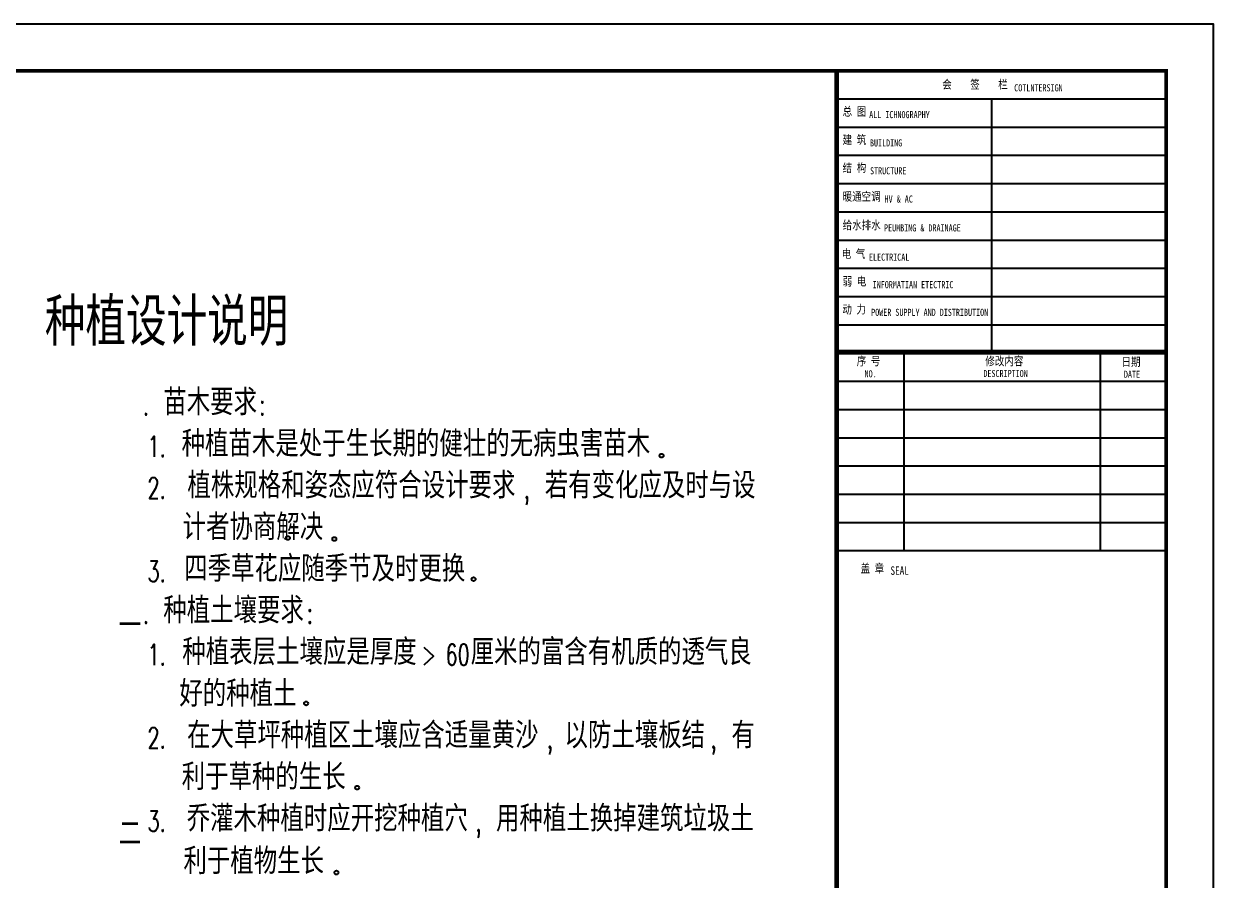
# Model space of a CAD drawing. Extents: x 1035948 to 1665131, y -158296 to 142149.
# Drawn here: x 1538820 to 1665131, y 47724 to 138704 of the extents above; entities that cross this region are included whole.
import ezdxf

# ---------------------------------------------------------------- set-up
doc = ezdxf.new("R2010")
doc.units = 0
doc.header["$LTSCALE"] = 200
doc.header["$MEASUREMENT"] = 0
doc.layers.get('0').update_dxf_attribs({"linetype": 'CONTINUOUS'})
doc.layers.add('PUB_TEXT', color=7, linetype='CONTINUOUS')
doc.layers.add('X1', color=3, linetype='CONTINUOUS')
doc.styles.add('_FS64F', font='txt', dxfattribs={"width": 0.9, "bigfont": 'FS64F'})
doc.styles.add('_HZTXT', font='txt.shx', dxfattribs={"width": 0.8, "bigfont": 'hztxt.shx'})
doc.styles.add('_TXT', font='SIMPLEX.shx', dxfattribs={"width": 0.6})
doc.styles.add('DIM_FONT', font='SIMPLEX.shx', dxfattribs={"width": 0.8})

msp = doc.modelspace()

# ---------------------------------------------------------------- linework, layer by layer
at = {"color": 3, "const_width": 500}
for points in [[(1625131.48832, -153296.27326), (1625131.48832, 133703.72674)], [(1625131.48832, 103820.2447), (1660156.48832, 103820.2447)]]:
    msp.add_lwpolyline(points, dxfattribs=at)
at = {"layer": 'PUB_TEXT'}
for centre in [(1606549.03191, 92825.82774), (1566868.28909, 84081.9104), (1571795.39708, 83974.6638), (1586589.78967, 79703.04063), (1568801.19362, 66505.68174), (1574220.49036, 57555.42845), (1572017.85148, 48539.68364)]:
    msp.add_circle(centre, 207.33285, dxfattribs=at)
at = {"layer": 'X1'}
for p, q in [((1625131.48832, 130734.50548), (1660156.48832, 130734.50548)), ((1641631.48832, 103871.94279), (1641631.48832, 130734.50548)), ((1625131.48832, 127734.50548), (1660156.48832, 127734.50548)), ((1625131.48832, 124734.50548), (1660156.48832, 124734.50548)), ((1625131.48832, 121734.50548), (1660156.48832, 121734.50548)), ((1625131.48832, 118734.50548), (1660156.48832, 118734.50548)), ((1625131.48832, 115734.50548), (1660156.48832, 115734.50548)), ((1625131.48832, 112734.50548), (1660156.48832, 112734.50548)), ((1625131.48832, 109734.50548), (1660156.48832, 109734.50548)), ((1625131.48832, 106734.50548), (1660156.48832, 106734.50548)), ((1625131.48832, 103734.50548), (1660156.48832, 103734.50548)), ((1632304.29753, 82734.50548), (1632304.29753, 103820.2447)), ((1653156.48832, 82734.50548), (1653156.48832, 103734.50548)), ((1625131.48832, 100734.50548), (1660156.48832, 100734.50548)), ((1625131.48832, 97734.50548), (1660156.48832, 97734.50548)), ((1625131.48832, 94734.50548), (1660156.48832, 94734.50548)), ((1625131.48832, 91734.50548), (1660156.48832, 91734.50548)), ((1625131.48832, 88734.50548), (1660156.48832, 88734.50548)), ((1625131.48832, 85734.50548), (1660156.48832, 85734.50548)), ((1625131.48832, 82734.50548), (1660156.48832, 82734.50548))]:
    msp.add_line(p, q, dxfattribs=at)
msp.add_lwpolyline([(1244631.48832, 138703.72674), (1665131.48832, 138703.72674), (1665131.48832, -158296.27326), (1244631.48832, -158296.27326)], close=True, dxfattribs=at)
at = {"layer": 'X1', "const_width": 400}
msp.add_lwpolyline([(1257131.48832, 133703.72674), (1257131.48832, -153296.27326), (1660131.48832, -153296.27326), (1660131.48832, 133703.72674), (1257131.48832, 133703.72674)], dxfattribs=at)

# ---------------------------------------------------------------- texts
at = {"layer": 'PUB_TEXT'}
for s, height, style, width, p in [('种植设计说明', 5038.848, '_FS64F', 0.9, (1541062.23091, 104511.97825)), ('苗木要求', 2764.437984, '_HZTXT', 0.9, (1553639.55048, 97123.69696)), (':', 2211.55039, '_TXT', 0.675, (1563833.17365, 97123.69696)), ('. ', 2211.550387, '_TXT', 0.675, (1551485.25851, 97123.69696)), (' 1. ', 2211.550387, '_TXT', 0.675, (1550941.00485, 92700.59619)), ('种植苗木是处于生长期的健壮的无病虫害苗木', 2764.437984, '_HZTXT', 0.9, (1555583.291, 92700.59619)), ('植株规格和姿态应符合设计要求', 2764.437984, '_HZTXT', 0.9, (1556197.51456, 88277.49541)), ('若有变化应及时与设', 2764.437984, '_HZTXT', 0.9, (1594140.66989, 88277.49541)), (' 2. ', 2211.550387, '_TXT', 0.675, (1550941.00485, 88277.49541)), (', ', 2211.550387, '_TXT', 0.675, (1591908.62811, 88277.49541)), ('    计者协商解决', 2764.437984, '_HZTXT', 0.9, (1546047.63185, 83854.39464)), ('四季草花应随季节及时更换', 2764.437984, '_HZTXT', 0.9, (1555847.64038, 79431.29387)), (' 3. ', 2211.550387, '_TXT', 0.675, (1550941.00485, 79431.29387)), ('种植土壤要求', 2764.437984, '_HZTXT', 0.9, (1553639.55048, 75008.19309)), (':', 2211.55039, '_TXT', 0.675, (1568886.91184, 75008.19309)), ('一', 2764.43798, '_FS64F', 0.9, (1548911.11753, 73413.4446)), ('. ', 2211.550387, '_TXT', 0.675, (1551485.25851, 75008.19309)), ('种植表层土壤应是厚度', 2764.437984, '_HZTXT', 0.9, (1555661.04082, 70585.09232)), ('厘米的富含有机质的透气良', 2764.437984, '_HZTXT', 0.9, (1586272.38828, 70585.09232)), (' 1. ', 2211.550387, '_TXT', 0.675, (1550941.00485, 70585.09232)), ('> 60', 2211.550387, '_TXT', 0.675, (1581054.75347, 70585.09232)), ('    好的种植土', 2764.437984, '_HZTXT', 0.9, (1545698.11027, 66161.99154)), ('在大草坪种植区土壤应含适量黄沙', 2764.437984, '_HZTXT', 0.9, (1556158.63965, 61738.89077)), ('以防土壤板结', 2764.437984, '_HZTXT', 0.9, (1596239.91498, 61738.89077)), ('有', 2764.43798, '_HZTXT', 0.9, (1613968.11755, 61738.89077)), (' 2. ', 2211.550387, '_TXT', 0.675, (1550941.00485, 61738.89077)), (', ', 2211.550387, '_TXT', 0.675, (1594357.74738, 61738.89077)), (', ', 2211.550387, '_TXT', 0.675, (1611736.07577, 61738.89077)), ('    利于草种的生长', 2764.437984, '_HZTXT', 0.9, (1545944.19803, 57315.78999)), ('乔灌木种植时应开挖种植穴', 2764.437984, '_HZTXT', 0.9, (1556119.76474, 52892.68922)), ('用种植土换掉建筑垃圾土', 2764.437984, '_HZTXT', 0.9, (1588970.30697, 52892.68922)), (' 3. ', 2211.550387, '_TXT', 0.675, (1550941.00485, 52892.68922)), ('二', 2764.43798, '_FS64F', 0.9, (1548911.11753, 51297.94072)), (', ', 2211.550387, '_TXT', 0.675, (1586777.1401, 52892.68922)), ('    利于植物生长', 2764.437984, '_HZTXT', 0.9, (1546132.91487, 48367.52397))]:
    msp.add_text(s, height=height, dxfattribs=dict(at, style=style, width=width)).set_placement(p)
at = {"layer": 'X1', "attachment_point": 1, "style": 'DIM_FONT'}
for s, insert, char_height, width in [('\\f宋体|b0|i0|c134|p2;会    签    栏', (1636362.31716, 132708.57316), 900, 12420), ('\\f宋体|b0|i0|c134|p2;COTLNTERSIGN', (1644001.23389, 132276.729), 750, 4455), ('\\f宋体|b0|i0|c134|p2;总 图', (1625781.34847, 129835.46092), 900, 9480), ('\\f宋体|b0|i0|c134|p2;ALL ICHNOGRAPHY', (1628598.19879, 129428.42687), 750, 7751.9970764), ('\\f宋体|b0|i0|c134|p2;建 筑', (1625775.34058, 126838.31779), 900, 9480), ('\\f宋体|b0|i0|c134|p2;BUILDING', (1628677.05946, 126422.91633), 750, 7750), ('\\f宋体|b0|i0|c134|p2;结 构', (1625775.34058, 123840.68416), 900, 9480), ('\\f宋体|b0|i0|c134|p2;STRUCTURE', (1628689.40886, 123460.37227), 750, 7750), ('\\f宋体|b0|i0|c134|p2;暖通空调', (1625781.66471, 120805.66363), 900, 9480), ('\\f宋体|b0|i0|c134|p2;HV & AC', (1630231.14343, 120462.9999), 750, 7750), ('\\f宋体|b0|i0|c134|p2;给水排水', (1625785.01144, 117761.83465), 900, 9480), ('\\f宋体|b0|i0|c134|p2;PEUMBING & DRAINAGE', (1630174.02037, 117395.8735), 750, 10060), ('\\f宋体|b0|i0|c134|p2;电 气', (1625678.24161, 114713.6358), 900, 9480), ('\\f宋体|b0|i0|c134|p2;ELECTRICAL', (1628576.17549, 114289.88087), 750, 7750), ('\\f宋体|b0|i0|c134|p2;弱 电', (1625781.04574, 111790.0572), 900, 9480), ('\\f宋体|b0|i0|c134|p2;INFORMATIAN ETECTRIC', (1628968.92849, 111363.24969), 750, 10550), ('\\f宋体|b0|i0|c134|p2;动 力', (1625752.92916, 108813.20228), 900, 9480), ('\\f宋体|b0|i0|c134|p2;POWER SUPPLY AND DISTRIBUTION', (1628805.92035, 108428.52576), 750, 16194.4732787), ('\\f宋体|b0|i0|c134|p2;序 号', (1627279.16999, 103315.77041), 900, 3580), ('\\f宋体|b0|i0|c134|p2;修改内容 ', (1640931.29384, 103320.1208), 900, 4455), ('\\f宋体|b0|i0|c134|p2;日期', (1655398.09155, 103239.29838), 900, 2485), ('\\f宋体|b0|i0|c134|p2;NO.', (1628109.86881, 101898.80702), 750, 4455.9408986), ('\\f宋体|b0|i0|c134|p2;DESCRIPTION', (1640724.73133, 101926.7383), 750, 4455.9408986), ('\\f宋体|b0|i0|c134|p2;DATE', (1655647.65903, 101845.91587), 750, 4455.9408986), ('\\f宋体|b0|i0|c134|p2;盖 章', (1627677.49587, 81298.69602), 900, 4251.5278472), ('\\f宋体|b0|i0|c134|p2;SEAL', (1630858.01166, 81068.31204), 900, 4455)]:
    msp.add_mtext(s, dxfattribs=dict(at, insert=insert, char_height=char_height, width=width))

doc.saveas('drawing.dxf')
